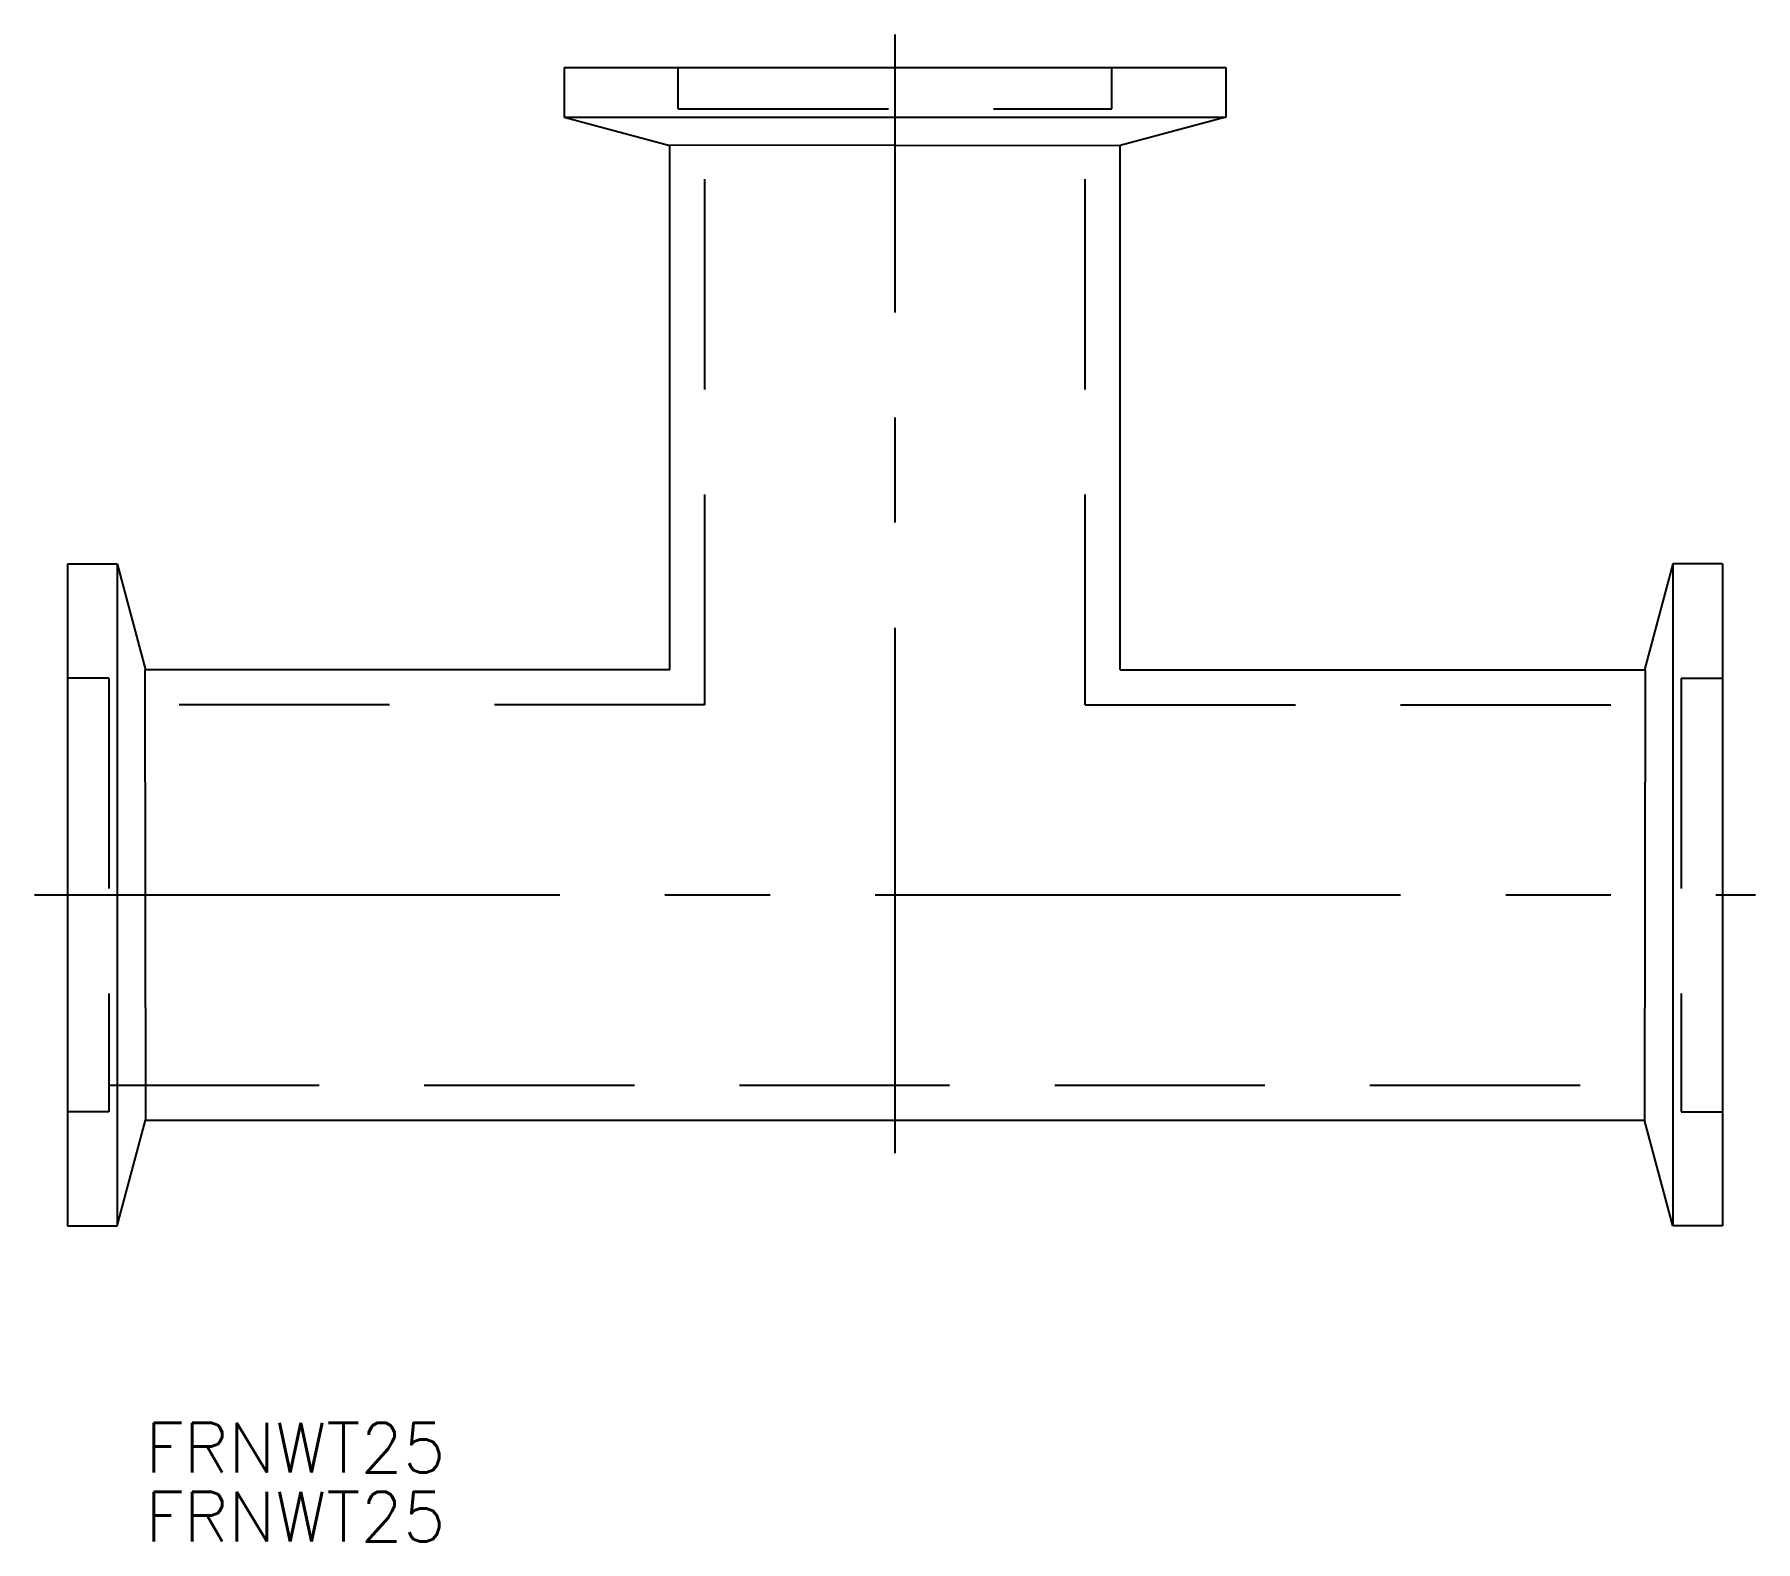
# Model space of a CAD drawing. Extents: x -52 to 52, y -89 to 2.
import ezdxf

# ---------------------------------------------------------------- set-up
doc = ezdxf.new("R2010")
doc.units = 0
doc.linetypes.add('CENTER', pattern=[50.8, 31.75, -6.35, 6.35, -6.35])
doc.linetypes.add('DASHED', pattern=[19.05, 12.7, -6.35])
doc.layers.get('0').update_dxf_attribs({"linetype": 'CONTINUOUS'})
doc.layers.add('CENTER', color=1, linetype='CENTER')
doc.styles.get("Standard").update_dxf_attribs({"font": 'txt.shx', "height": 3, "bigfont": 'bigfont.shx'})

msp = doc.modelspace()

# ---------------------------------------------------------------- linework, layer by layer
at = {"color": 7, "linetype": 'CONTINUOUS'}
for p, q in [((-20, 0), (-20, -3)), ((-20, 0), (20, 0)), ((20, 0), (20, -3)), ((-20, -3), (-13.6, -4.71)), ((-20, -3), (20, -3)), ((20, -3), (13.6, -4.71)), ((-13.6, -36.4), (-13.6, -4.68)), ((-13.6, -4.68), (13.6, -4.71)), ((13.6, -36.4), (13.6, -4.68)), ((-50, -30), (-47, -30)), ((-50, -30), (-50, -70)), ((-47, -30), (-45.29, -36.4)), ((-47, -30), (-47, -70)), ((47, -30), (45.29, -36.4)), ((50, -30), (47, -30)), ((47, -30), (47, -70)), ((50, -30), (50, -70)), ((-13.6, -36.4), (-45.32, -36.4)), ((-45.32, -36.4), (-45.29, -63.6)), ((13.6, -36.4), (45.32, -36.4)), ((45.32, -36.4), (45.29, -63.6)), ((-47, -70), (-45.29, -63.6)), ((-45.32, -63.6), (45.32, -63.6)), ((47, -70), (45.29, -63.6)), ((-50, -70), (-47, -70)), ((50, -70), (47, -70))]:
    msp.add_line(p, q, dxfattribs=at)
at = {"color": 3, "linetype": 'DASHED'}
for p, q in [((-13.1, -2.5), (-13.1, 0)), ((13.1, -2.5), (13.1, 0)), ((-13.1, -2.5), (13.1, -2.5)), ((-11.5, -38.5), (-11.5, -2.5)), ((11.5, -38.5), (11.5, -2.5)), ((-47.5, -36.9), (-50, -36.9)), ((-47.5, -36.9), (-47.5, -63.1)), ((47.5, -36.9), (50, -36.9)), ((47.5, -36.9), (47.5, -63.1)), ((-11.5, -38.5), (-47.5, -38.5)), ((11.5, -38.5), (47.5, -38.5)), ((-47.5, -61.5), (47.5, -61.5)), ((-47.5, -63.1), (-50, -63.1)), ((47.5, -63.1), (50, -63.1))]:
    msp.add_line(p, q, dxfattribs=at)
at = {"layer": 'CENTER', "color": 1, "linetype": 'CENTER'}
for p, q in [((0, -65.6), (0, 2)), ((-52, -50), (52, -50))]:
    msp.add_line(p, q, dxfattribs=at)

# ---------------------------------------------------------------- texts
at = {"color": 7, "linetype": 'CONTINUOUS'}
for p in [(-45.29, -84.9), (-45.29, -89.07)]:
    msp.add_text('FRNWT25', height=3, dxfattribs=at).set_placement(p)

doc.saveas('drawing.dxf')
